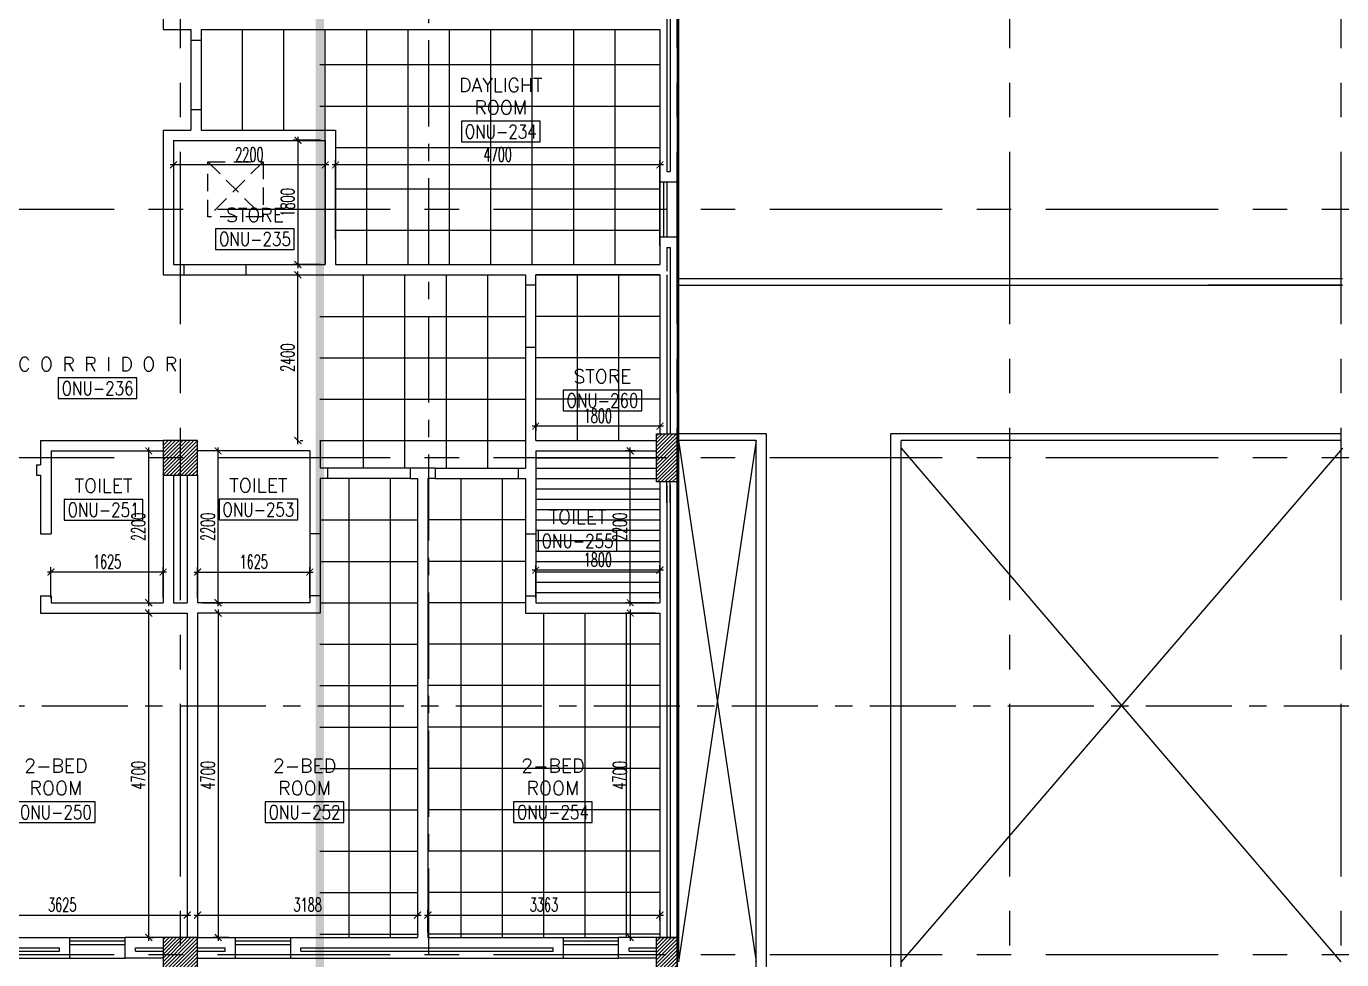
# Model space of a CAD drawing. Extents: x 88852.7 to 88945.7, y 39921.6 to 40001.1.
# Drawn here: x 88883.74 to 88902.8, y 39928.41 to 39941.93 of the extents above; entities that cross this region are included whole.
import ezdxf
from ezdxf.enums import TextEntityAlignment as Align

# ---------------------------------------------------------------- set-up
doc = ezdxf.new("R2010")
doc.units = 0
doc.header["$MEASUREMENT"] = 0
doc.header["$PDMODE"] = 34
for name, pattern in [('CENTER', [2, 1.25, -0.25, 0.25, -0.25]), ('CENTER2', [1.125, 0.75, -0.125, 0.125, -0.125]), ('CENTERX2', [4, 2.5, -0.5, 0.5, -0.5]), ('HIDDEN', [0.375, 0.25, -0.125])]:
    doc.linetypes.add(name, pattern=pattern)
doc.layers.get('0').update_dxf_attribs({"color": 4, "linetype": 'CONTINUOUS'})
doc.layers.get('DEFPOINTS').update_dxf_attribs({"linetype": 'CONTINUOUS'})
for name, color, linetype in [('AXES', 11, 'CENTERX2'), ('AXES1', 11, 'CENTER'), ('CEILING', 4, 'CONTINUOUS'), ('COL', 2, 'CONTINUOUS'), ('DIM', 4, 'CONTINUOUS'), ('EJ', 11, 'CONTINUOUS'), ('ELEV', 2, 'CONTINUOUS'), ('HAT', 11, 'CONTINUOUS'), ('INSUL', 4, 'CONTINUOUS'), ('RM-BOX', 11, 'CONTINUOUS'), ('RM-NAME', 11, 'CONTINUOUS'), ('RM-NO', 11, 'CONTINUOUS'), ('ROOF', 7, 'CONTINUOUS'), ('SHAFT', 4, 'CONTINUOUS'), ('WALL', 2, 'CONTINUOUS'), ('WIN', 3, 'CONTINUOUS')]:
    doc.layers.add(name, color=color, linetype=linetype)
doc.styles.add('ROMANS', font='ROMANS.shx', dxfattribs={"width": 0.6})
doc.dimstyles.new('STANDARD_IN', dxfattribs={"dimtxt": 0.2, "dimasz": 0.1, "dimexe": 0.07, "dimexo": 0.07, "dimgap": 0.05, "dimtad": 1, "dimdec": 0, "dimlfac": 1000, "dimzin": 0, "dimtxsty": 'ROMANS', "dimblk": 'ARCHTICK', "dimcen": 0.05, "dimdle": 0.05, "dimclrd": 4, "dimclre": 4, "dimclrt": 2, "dimazin": 3, "dimtfac": 1, "dimtdec": 0, "dimtmove": 0, "dimatfit": 3, "dimtolj": 1, "dimtzin": 0})

# ---------------------------------------------------------------- blocks, each defined once
blk = doc.blocks.new('_ARCHTICK')
at = {"color": 0, "linetype": 'BYBLOCK', "const_width": 0.15}
blk.add_lwpolyline([(-0.5, -0.5), (0.5, 0.5)], dxfattribs=at)
blk = doc.blocks.new('*D223')
at = {"layer": 'DEFPOINTS', "color": 0, "linetype": 'CONTINUOUS'}
for p in [(88888.07, 39940.28), (88887.674, 39938.48), (88888.07, 39938.48)]:
    blk.add_point(p, dxfattribs=at)
at = {"layer": 'DIM', "color": 4, "linetype": 'CONTINUOUS'}
for p, q in [((88888, 39940.28), (88887.604, 39940.28)), ((88887.674, 39940.33), (88887.674, 39938.43)), ((88888, 39938.48), (88887.604, 39938.48))]:
    blk.add_line(p, q, dxfattribs=at)
at = {"layer": 'DIM', "color": 4, "linetype": 'CONTINUOUS', "xscale": 0.1, "yscale": 0.1, "zscale": 0.1}
for p, rotation in [((88887.674, 39940.28), 90), ((88887.674, 39938.48), 270)]:
    blk.add_blockref('_ARCHTICK', p, dxfattribs=dict(at, rotation=rotation))
at = {"layer": 'DIM', "color": 2, "linetype": 'CONTINUOUS', "insert": (88887.524, 39939.38), "char_height": 0.2, "attachment_point": 5, "rotation": 90, "style": 'ROMANS'}
blk.add_mtext('\\A1;1800', dxfattribs=at)
blk = doc.blocks.new('*D222')
at = {"layer": 'DEFPOINTS', "color": 0, "linetype": 'CONTINUOUS'}
for p in [(88885.87, 39940.28), (88888.07, 39940.28), (88885.87, 39939.924)]:
    blk.add_point(p, dxfattribs=at)
at = {"layer": 'DIM', "color": 4, "linetype": 'CONTINUOUS'}
for p, q in [((88885.87, 39940.21), (88885.87, 39939.854)), ((88888.07, 39940.21), (88888.07, 39939.854)), ((88888.12, 39939.924), (88885.82, 39939.924))]:
    blk.add_line(p, q, dxfattribs=at)
at = {"layer": 'DIM', "color": 4, "linetype": 'CONTINUOUS', "xscale": 0.1, "yscale": 0.1, "zscale": 0.1, "rotation": 180}
blk.add_blockref('_ARCHTICK', (88885.87, 39939.924), dxfattribs=at)
at = {"layer": 'DIM', "color": 4, "linetype": 'CONTINUOUS', "xscale": 0.1, "yscale": 0.1, "zscale": 0.1}
blk.add_blockref('_ARCHTICK', (88888.07, 39939.924), dxfattribs=at)
at = {"layer": 'DIM', "color": 2, "linetype": 'CONTINUOUS', "insert": (88886.97, 39940.074), "char_height": 0.2, "attachment_point": 5, "style": 'ROMANS'}
blk.add_mtext('\\A1;2200', dxfattribs=at)
blk = doc.blocks.new('*D221')
at = {"layer": 'DEFPOINTS', "color": 0, "linetype": 'CONTINUOUS'}
for p in [(88888.22, 39939.924), (88888.22, 39938.777), (88892.92, 39938.68)]:
    blk.add_point(p, dxfattribs=at)
at = {"layer": 'DIM', "color": 4, "linetype": 'CONTINUOUS'}
for p, q in [((88888.22, 39938.847), (88888.22, 39939.994)), ((88892.92, 39938.75), (88892.92, 39939.994)), ((88892.97, 39939.924), (88888.17, 39939.924))]:
    blk.add_line(p, q, dxfattribs=at)
at = {"layer": 'DIM', "color": 4, "linetype": 'CONTINUOUS', "xscale": 0.1, "yscale": 0.1, "zscale": 0.1, "rotation": 180}
blk.add_blockref('_ARCHTICK', (88888.22, 39939.924), dxfattribs=at)
at = {"layer": 'DIM', "color": 4, "linetype": 'CONTINUOUS', "xscale": 0.1, "yscale": 0.1, "zscale": 0.1}
blk.add_blockref('_ARCHTICK', (88892.92, 39939.924), dxfattribs=at)
at = {"layer": 'DIM', "color": 2, "linetype": 'CONTINUOUS', "insert": (88890.57, 39940.074), "char_height": 0.2, "attachment_point": 5, "style": 'ROMANS'}
blk.add_mtext('\\A1;4700', dxfattribs=at)
blk = doc.blocks.new('*D220')
at = {"layer": 'DEFPOINTS', "color": 0, "linetype": 'CONTINUOUS'}
for p in [(88887.638, 39938.33), (88887.674, 39938.33), (88887.638, 39935.93)]:
    blk.add_point(p, dxfattribs=at)
at = {"layer": 'DIM', "color": 4, "linetype": 'CONTINUOUS'}
for p, q in [((88887.674, 39935.88), (88887.674, 39938.38)), ((88887.708, 39938.33), (88887.744, 39938.33)), ((88887.708, 39935.93), (88887.744, 39935.93))]:
    blk.add_line(p, q, dxfattribs=at)
at = {"layer": 'DIM', "color": 4, "linetype": 'CONTINUOUS', "xscale": 0.1, "yscale": 0.1, "zscale": 0.1}
for p, rotation in [((88887.674, 39938.33), 90), ((88887.674, 39935.93), 270)]:
    blk.add_blockref('_ARCHTICK', p, dxfattribs=dict(at, rotation=rotation))
at = {"layer": 'DIM', "color": 2, "linetype": 'CONTINUOUS', "insert": (88887.524, 39937.13), "char_height": 0.2, "attachment_point": 5, "rotation": 90, "style": 'ROMANS'}
blk.add_mtext('\\A1;2400', dxfattribs=at)
blk = doc.blocks.new('*D219')
at = {"layer": 'DEFPOINTS', "color": 0, "linetype": 'CONTINUOUS'}
for p in [(88891.12, 39936.26), (88891.12, 39936.139), (88892.92, 39936.26)]:
    blk.add_point(p, dxfattribs=at)
at = {"layer": 'DIM', "color": 4, "linetype": 'CONTINUOUS'}
for p, q in [((88892.97, 39936.139), (88891.07, 39936.139)), ((88891.12, 39936.19), (88891.12, 39936.069)), ((88892.92, 39936.19), (88892.92, 39936.069))]:
    blk.add_line(p, q, dxfattribs=at)
at = {"layer": 'DIM', "color": 4, "linetype": 'CONTINUOUS', "xscale": 0.1, "yscale": 0.1, "zscale": 0.1, "rotation": 180}
blk.add_blockref('_ARCHTICK', (88891.12, 39936.139), dxfattribs=at)
at = {"layer": 'DIM', "color": 4, "linetype": 'CONTINUOUS', "xscale": 0.1, "yscale": 0.1, "zscale": 0.1}
blk.add_blockref('_ARCHTICK', (88892.92, 39936.139), dxfattribs=at)
at = {"layer": 'DIM', "color": 2, "linetype": 'CONTINUOUS', "insert": (88892.02, 39936.289), "char_height": 0.2, "attachment_point": 5, "style": 'ROMANS'}
blk.add_mtext('\\A1;1800', dxfattribs=at)
blk = doc.blocks.new('*D218')
at = {"layer": 'DEFPOINTS', "color": 0, "linetype": 'CONTINUOUS'}
for p in [(88891.12, 39934.054), (88891.12, 39933.58), (88892.92, 39933.58)]:
    blk.add_point(p, dxfattribs=at)
at = {"layer": 'DIM', "color": 4, "linetype": 'CONTINUOUS'}
for p, q in [((88892.97, 39934.054), (88891.07, 39934.054)), ((88891.12, 39933.65), (88891.12, 39934.124)), ((88892.92, 39933.65), (88892.92, 39934.124))]:
    blk.add_line(p, q, dxfattribs=at)
at = {"layer": 'DIM', "color": 4, "linetype": 'CONTINUOUS', "xscale": 0.1, "yscale": 0.1, "zscale": 0.1, "rotation": 180}
blk.add_blockref('_ARCHTICK', (88891.12, 39934.054), dxfattribs=at)
at = {"layer": 'DIM', "color": 4, "linetype": 'CONTINUOUS', "xscale": 0.1, "yscale": 0.1, "zscale": 0.1}
blk.add_blockref('_ARCHTICK', (88892.92, 39934.054), dxfattribs=at)
at = {"layer": 'DIM', "color": 2, "linetype": 'CONTINUOUS', "insert": (88892.02, 39934.204), "char_height": 0.2, "attachment_point": 5, "style": 'ROMANS'}
blk.add_mtext('\\A1;1800', dxfattribs=at)
blk = doc.blocks.new('*D217')
at = {"layer": 'DEFPOINTS', "color": 0, "linetype": 'CONTINUOUS'}
for p in [(88892.489, 39935.78), (88892.63, 39935.78), (88892.92, 39933.58)]:
    blk.add_point(p, dxfattribs=at)
at = {"layer": 'DIM', "color": 4, "linetype": 'CONTINUOUS'}
for p, q in [((88892.56, 39935.78), (88892.419, 39935.78)), ((88892.489, 39933.53), (88892.489, 39935.83)), ((88892.85, 39933.58), (88892.419, 39933.58))]:
    blk.add_line(p, q, dxfattribs=at)
at = {"layer": 'DIM', "color": 4, "linetype": 'CONTINUOUS', "xscale": 0.1, "yscale": 0.1, "zscale": 0.1}
for p, rotation in [((88892.489, 39935.78), 90), ((88892.489, 39933.58), 270)]:
    blk.add_blockref('_ARCHTICK', p, dxfattribs=dict(at, rotation=rotation))
at = {"layer": 'DIM', "color": 2, "linetype": 'CONTINUOUS', "insert": (88892.339, 39934.68), "char_height": 0.2, "attachment_point": 5, "rotation": 90, "style": 'ROMANS'}
blk.add_mtext('\\A1;2200', dxfattribs=at)
blk = doc.blocks.new('*D216')
at = {"layer": 'DEFPOINTS', "color": 0, "linetype": 'CONTINUOUS'}
for p in [(88892.92, 39933.43), (88892.489, 39928.73), (88892.595, 39928.73)]:
    blk.add_point(p, dxfattribs=at)
at = {"layer": 'DIM', "color": 4, "linetype": 'CONTINUOUS'}
for p, q in [((88892.489, 39933.48), (88892.489, 39928.68)), ((88892.85, 39933.43), (88892.419, 39933.43)), ((88892.525, 39928.73), (88892.419, 39928.73))]:
    blk.add_line(p, q, dxfattribs=at)
at = {"layer": 'DIM', "color": 4, "linetype": 'CONTINUOUS', "xscale": 0.1, "yscale": 0.1, "zscale": 0.1}
for p, rotation in [((88892.489, 39933.43), 90), ((88892.489, 39928.73), 270)]:
    blk.add_blockref('_ARCHTICK', p, dxfattribs=dict(at, rotation=rotation))
at = {"layer": 'DIM', "color": 2, "linetype": 'CONTINUOUS', "insert": (88892.339, 39931.08), "char_height": 0.2, "attachment_point": 5, "rotation": 90, "style": 'ROMANS'}
blk.add_mtext('\\A1;4700', dxfattribs=at)
blk = doc.blocks.new('*D215')
at = {"layer": 'DEFPOINTS', "color": 0, "linetype": 'CONTINUOUS'}
for p in [(88892.92, 39929.055), (88892.92, 39928.905), (88889.558, 39928.73)]:
    blk.add_point(p, dxfattribs=at)
at = {"layer": 'DIM', "color": 4, "linetype": 'CONTINUOUS'}
for p, q in [((88889.558, 39928.8), (88889.558, 39929.125)), ((88892.92, 39928.975), (88892.92, 39929.125)), ((88889.508, 39929.055), (88892.97, 39929.055))]:
    blk.add_line(p, q, dxfattribs=at)
at = {"layer": 'DIM', "color": 4, "linetype": 'CONTINUOUS', "xscale": 0.1, "yscale": 0.1, "zscale": 0.1, "rotation": 180}
blk.add_blockref('_ARCHTICK', (88889.558, 39929.055), dxfattribs=at)
at = {"layer": 'DIM', "color": 4, "linetype": 'CONTINUOUS', "xscale": 0.1, "yscale": 0.1, "zscale": 0.1}
blk.add_blockref('_ARCHTICK', (88892.92, 39929.055), dxfattribs=at)
at = {"layer": 'DIM', "color": 2, "linetype": 'CONTINUOUS', "insert": (88891.239, 39929.205), "char_height": 0.2, "attachment_point": 5, "style": 'ROMANS'}
blk.add_mtext('\\A1;3363', dxfattribs=at)
blk = doc.blocks.new('*D214')
at = {"layer": 'DEFPOINTS', "color": 0, "linetype": 'CONTINUOUS'}
for p in [(88886.22, 39929.277), (88889.408, 39929.277), (88889.408, 39929.055)]:
    blk.add_point(p, dxfattribs=at)
at = {"layer": 'DIM', "color": 4, "linetype": 'CONTINUOUS'}
for p, q in [((88886.22, 39929.207), (88886.22, 39928.985)), ((88889.408, 39929.207), (88889.408, 39928.985)), ((88886.17, 39929.055), (88889.458, 39929.055))]:
    blk.add_line(p, q, dxfattribs=at)
at = {"layer": 'DIM', "color": 4, "linetype": 'CONTINUOUS', "xscale": 0.1, "yscale": 0.1, "zscale": 0.1, "rotation": 180}
blk.add_blockref('_ARCHTICK', (88886.22, 39929.055), dxfattribs=at)
at = {"layer": 'DIM', "color": 4, "linetype": 'CONTINUOUS', "xscale": 0.1, "yscale": 0.1, "zscale": 0.1}
blk.add_blockref('_ARCHTICK', (88889.408, 39929.055), dxfattribs=at)
at = {"layer": 'DIM', "color": 2, "linetype": 'CONTINUOUS', "insert": (88887.814, 39929.205), "char_height": 0.2, "attachment_point": 5, "style": 'ROMANS'}
blk.add_mtext('\\A1;3188', dxfattribs=at)
blk = doc.blocks.new('*D213')
at = {"layer": 'DEFPOINTS', "color": 0, "linetype": 'CONTINUOUS'}
for p in [(88886.742, 39933.43), (88886.517, 39928.73), (88886.742, 39928.73)]:
    blk.add_point(p, dxfattribs=at)
at = {"layer": 'DIM', "color": 4, "linetype": 'CONTINUOUS'}
for p, q in [((88886.517, 39933.48), (88886.517, 39928.68)), ((88886.672, 39933.43), (88886.447, 39933.43)), ((88886.672, 39928.73), (88886.447, 39928.73))]:
    blk.add_line(p, q, dxfattribs=at)
at = {"layer": 'DIM', "color": 4, "linetype": 'CONTINUOUS', "xscale": 0.1, "yscale": 0.1, "zscale": 0.1}
for p, rotation in [((88886.517, 39933.43), 90), ((88886.517, 39928.73), 270)]:
    blk.add_blockref('_ARCHTICK', p, dxfattribs=dict(at, rotation=rotation))
at = {"layer": 'DIM', "color": 2, "linetype": 'CONTINUOUS', "insert": (88886.367, 39931.08), "char_height": 0.2, "attachment_point": 5, "rotation": 90, "style": 'ROMANS'}
blk.add_mtext('\\A1;4700', dxfattribs=at)
blk = doc.blocks.new('*D212')
at = {"layer": 'DEFPOINTS', "color": 0, "linetype": 'CONTINUOUS'}
for p in [(88887.845, 39934.025), (88886.22, 39933.58), (88887.845, 39933.58)]:
    blk.add_point(p, dxfattribs=at)
at = {"layer": 'DIM', "color": 4, "linetype": 'CONTINUOUS'}
for p, q in [((88886.22, 39933.65), (88886.22, 39934.095)), ((88887.845, 39933.65), (88887.845, 39934.095)), ((88886.17, 39934.025), (88887.895, 39934.025))]:
    blk.add_line(p, q, dxfattribs=at)
at = {"layer": 'DIM', "color": 4, "linetype": 'CONTINUOUS', "xscale": 0.1, "yscale": 0.1, "zscale": 0.1, "rotation": 180}
blk.add_blockref('_ARCHTICK', (88886.22, 39934.025), dxfattribs=at)
at = {"layer": 'DIM', "color": 4, "linetype": 'CONTINUOUS', "xscale": 0.1, "yscale": 0.1, "zscale": 0.1}
blk.add_blockref('_ARCHTICK', (88887.845, 39934.025), dxfattribs=at)
at = {"layer": 'DIM', "color": 2, "linetype": 'CONTINUOUS', "insert": (88887.033, 39934.175), "char_height": 0.2, "attachment_point": 5, "style": 'ROMANS'}
blk.add_mtext('\\A1;1625', dxfattribs=at)
blk = doc.blocks.new('*D211')
at = {"layer": 'DEFPOINTS', "color": 0, "linetype": 'CONTINUOUS'}
for p in [(88886.517, 39935.78), (88886.536, 39935.78), (88886.22, 39933.58)]:
    blk.add_point(p, dxfattribs=at)
at = {"layer": 'DIM', "color": 4, "linetype": 'CONTINUOUS'}
for p, q in [((88886.466, 39935.78), (88886.447, 39935.78)), ((88886.517, 39933.53), (88886.517, 39935.83)), ((88886.29, 39933.58), (88886.587, 39933.58))]:
    blk.add_line(p, q, dxfattribs=at)
at = {"layer": 'DIM', "color": 4, "linetype": 'CONTINUOUS', "xscale": 0.1, "yscale": 0.1, "zscale": 0.1}
for p, rotation in [((88886.517, 39935.78), 90), ((88886.517, 39933.58), 270)]:
    blk.add_blockref('_ARCHTICK', p, dxfattribs=dict(at, rotation=rotation))
at = {"layer": 'DIM', "color": 2, "linetype": 'CONTINUOUS', "insert": (88886.367, 39934.68), "char_height": 0.2, "attachment_point": 5, "rotation": 90, "style": 'ROMANS'}
blk.add_mtext('\\A1;2200', dxfattribs=at)
blk = doc.blocks.new('*D210')
at = {"layer": 'DEFPOINTS', "color": 0, "linetype": 'CONTINUOUS'}
for p in [(88884.095, 39934.025), (88884.095, 39933.58), (88885.72, 39933.58)]:
    blk.add_point(p, dxfattribs=at)
at = {"layer": 'DIM', "color": 4, "linetype": 'CONTINUOUS'}
for p, q in [((88884.095, 39933.65), (88884.095, 39934.095)), ((88885.72, 39933.65), (88885.72, 39934.095)), ((88885.77, 39934.025), (88884.045, 39934.025))]:
    blk.add_line(p, q, dxfattribs=at)
at = {"layer": 'DIM', "color": 4, "linetype": 'CONTINUOUS', "xscale": 0.1, "yscale": 0.1, "zscale": 0.1, "rotation": 180}
blk.add_blockref('_ARCHTICK', (88884.095, 39934.025), dxfattribs=at)
at = {"layer": 'DIM', "color": 4, "linetype": 'CONTINUOUS', "xscale": 0.1, "yscale": 0.1, "zscale": 0.1}
blk.add_blockref('_ARCHTICK', (88885.72, 39934.025), dxfattribs=at)
at = {"layer": 'DIM', "color": 2, "linetype": 'CONTINUOUS', "insert": (88884.908, 39934.175), "char_height": 0.2, "attachment_point": 5, "style": 'ROMANS'}
blk.add_mtext('\\A1;1625', dxfattribs=at)
blk = doc.blocks.new('*D209')
at = {"layer": 'DEFPOINTS', "color": 0, "linetype": 'CONTINUOUS'}
for p in [(88885.393, 39935.78), (88885.512, 39935.78), (88885.393, 39933.58)]:
    blk.add_point(p, dxfattribs=at)
at = {"layer": 'DIM', "color": 4, "linetype": 'CONTINUOUS'}
for p, q in [((88885.463, 39935.78), (88885.582, 39935.78)), ((88885.512, 39933.53), (88885.512, 39935.83)), ((88885.463, 39933.58), (88885.582, 39933.58))]:
    blk.add_line(p, q, dxfattribs=at)
at = {"layer": 'DIM', "color": 4, "linetype": 'CONTINUOUS', "xscale": 0.1, "yscale": 0.1, "zscale": 0.1}
for p, rotation in [((88885.512, 39935.78), 90), ((88885.512, 39933.58), 270)]:
    blk.add_blockref('_ARCHTICK', p, dxfattribs=dict(at, rotation=rotation))
at = {"layer": 'DIM', "color": 2, "linetype": 'CONTINUOUS', "insert": (88885.362, 39934.68), "char_height": 0.2, "attachment_point": 5, "rotation": 90, "style": 'ROMANS'}
blk.add_mtext('\\A1;2200', dxfattribs=at)
blk = doc.blocks.new('*D208')
at = {"layer": 'DEFPOINTS', "color": 0, "linetype": 'CONTINUOUS'}
for p in [(88885.445, 39933.43), (88885.512, 39933.43), (88885.445, 39928.73)]:
    blk.add_point(p, dxfattribs=at)
at = {"layer": 'DIM', "color": 4, "linetype": 'CONTINUOUS'}
for p, q in [((88885.512, 39928.68), (88885.512, 39933.48)), ((88885.515, 39933.43), (88885.582, 39933.43)), ((88885.515, 39928.73), (88885.582, 39928.73))]:
    blk.add_line(p, q, dxfattribs=at)
at = {"layer": 'DIM', "color": 4, "linetype": 'CONTINUOUS', "xscale": 0.1, "yscale": 0.1, "zscale": 0.1}
for p, rotation in [((88885.512, 39933.43), 90), ((88885.512, 39928.73), 270)]:
    blk.add_blockref('_ARCHTICK', p, dxfattribs=dict(at, rotation=rotation))
at = {"layer": 'DIM', "color": 2, "linetype": 'CONTINUOUS', "insert": (88885.362, 39931.08), "char_height": 0.2, "attachment_point": 5, "rotation": 90, "style": 'ROMANS'}
blk.add_mtext('\\A1;4700', dxfattribs=at)
blk = doc.blocks.new('*D207')
at = {"layer": 'DEFPOINTS', "color": 0, "linetype": 'CONTINUOUS'}
for p in [(88882.445, 39929.302), (88886.07, 39929.302), (88886.07, 39929.055)]:
    blk.add_point(p, dxfattribs=at)
at = {"layer": 'DIM', "color": 4, "linetype": 'CONTINUOUS'}
for p, q in [((88882.445, 39929.232), (88882.445, 39928.985)), ((88886.07, 39929.232), (88886.07, 39928.985)), ((88882.395, 39929.055), (88886.12, 39929.055))]:
    blk.add_line(p, q, dxfattribs=at)
at = {"layer": 'DIM', "color": 4, "linetype": 'CONTINUOUS', "xscale": 0.1, "yscale": 0.1, "zscale": 0.1, "rotation": 180}
blk.add_blockref('_ARCHTICK', (88882.445, 39929.055), dxfattribs=at)
at = {"layer": 'DIM', "color": 4, "linetype": 'CONTINUOUS', "xscale": 0.1, "yscale": 0.1, "zscale": 0.1}
blk.add_blockref('_ARCHTICK', (88886.07, 39929.055), dxfattribs=at)
at = {"layer": 'DIM', "color": 2, "linetype": 'CONTINUOUS', "insert": (88884.258, 39929.205), "char_height": 0.2, "attachment_point": 5, "style": 'ROMANS'}
blk.add_mtext('\\A1;3625', dxfattribs=at)
blk = doc.blocks.new('C-300')
at = {"layer": 'HAT', "linetype": 'BYBLOCK', "ltscale": 0.3}
h = blk.add_hatch(dxfattribs=at)
h.set_pattern_fill('ANSI31', color=8, scale=300, style=0)
h.set_pattern_definition([(45, (-258496.182, -82361.005), (-26.5165043, 26.5165043), [])])
h.paths.add_polyline_path([(300, 500), (0, 500), (0, 250), (300, 250)])
h.paths.add_polyline_path([(300, 250), (0, 250), (0, 0), (300, 0)])
at = {"layer": 'COL'}
blk.add_lwpolyline([(0, 500), (300, 500), (300, 0), (0, 0)], close=True, dxfattribs=at)
blk = doc.blocks.new('C11')
at = {"layer": 'HAT'}
h = blk.add_hatch(dxfattribs=at)
h.set_pattern_fill('ANSI31', color=256, scale=300, style=0)
h.set_pattern_definition([(45, (-248556.182, -75061.005), (-26.5165043, 26.5165043), [])])
h.paths.add_polyline_path([(300, 700), (0, 700), (0, 350), (300, 350)])
h.paths.add_polyline_path([(300, 350), (0, 350), (0, 0), (300, 0)])
at = {"layer": 'COL'}
blk.add_lwpolyline([(300, 700), (300, 0), (0, 0), (0, 700)], close=True, dxfattribs=at)
blk = doc.blocks.new('RM1')
at = {"layer": 'RM-BOX'}
blk.add_lwpolyline([(570, -200), (-570, -200), (-570, -500), (570, -500)], close=True, dxfattribs=at)
at = {"layer": 'RM-NAME', "style": 'ROMANS'}
blk.add_attdef('ROOMNAME1', text='', height=200, dxfattribs=at).set_placement((0, 324), align=Align.MIDDLE)
blk = doc.blocks.new('COL50')
at = {"layer": 'COL'}
blk.add_lwpolyline([(-250, 250), (-250, -250), (250, -250), (250, 250)], close=True, dxfattribs=at)
blk = doc.blocks.new('*X30')
at = {"color": 0}
for p, q in [((203886, 125450), (204386, 125950)), ((203889, 125506), (204333, 125950)), ((203889, 125559), (204279, 125950)), ((203889, 125612), (204226, 125950)), ((203889, 125665), (204173, 125950)), ((203889, 125718), (204120, 125950)), ((203889, 125771), (204067, 125950)), ((203889, 125824), (204014, 125950)), ((203889, 125877), (203961, 125950)), ((203889, 125930), (203908, 125950)), ((203939, 125450), (204389, 125900)), ((203992, 125450), (204389, 125847)), ((204045, 125450), (204389, 125794)), ((204098, 125450), (204389, 125741)), ((204151, 125450), (204389, 125688)), ((204204, 125450), (204389, 125635)), ((204257, 125450), (204389, 125582)), ((204310, 125450), (204389, 125528)), ((204363, 125450), (204389, 125475))]:
    blk.add_line(p, q, dxfattribs=at)
blk = doc.blocks.new('*X31')
at = {"color": 0}
for p, q in [((203889, 118293), (204345, 118750)), ((203889, 118346), (204292, 118750)), ((203889, 118399), (204239, 118750)), ((203889, 118452), (204186, 118750)), ((203889, 118505), (204133, 118750)), ((203889, 118558), (204080, 118750)), ((203889, 118611), (204027, 118750)), ((203889, 118665), (203974, 118750)), ((203889, 118718), (203921, 118750)), ((203898, 118250), (204389, 118740)), ((203951, 118250), (204389, 118687)), ((204004, 118250), (204389, 118634)), ((204057, 118250), (204389, 118581)), ((204110, 118250), (204389, 118528)), ((204163, 118250), (204389, 118475)), ((204216, 118250), (204389, 118422)), ((204269, 118250), (204389, 118369)), ((204322, 118250), (204389, 118316)), ((204375, 118250), (204389, 118263))]:
    blk.add_line(p, q, dxfattribs=at)

msp = doc.modelspace()

# ---------------------------------------------------------------- linework, layer by layer
at = {"layer": 'AXES'}
for p, q in [((88885.9703, 39921.6153), (88885.9703, 40000.4279)), ((88897.9903, 39921.6153), (88897.9903, 40000.4279)), ((88893.1703, 39921.6153), (88893.1703, 40000.0779)), ((88893.1903, 39921.6153), (88893.1903, 40000.0779)), ((88902.7903, 39921.6153), (88902.7903, 40000.0779)), ((88945.0103, 39939.2796), (88876.9703, 39939.2796)), ((88945.0103, 39935.6796), (88876.9703, 39935.6796)), ((88945.0103, 39928.4796), (88876.9703, 39928.4796))]:
    msp.add_line(p, q, dxfattribs=at)
at = {"layer": 'AXES1'}
for p, q in [((88889.5703, 39928.4796), (88889.5703, 39987.2996)), ((88935.2103, 39932.0796), (88874.5703, 39932.0796)), ((88935.2103, 39932.0796), (88892.9203, 39932.0796))]:
    msp.add_line(p, q, dxfattribs=at)
at = {"layer": 'CEILING', "linetype": 'BYBLOCK', "ltscale": 0.3}
for p, q in [((88886.8703, 39940.4296), (88886.8703, 39941.8846)), ((88887.4703, 39940.4296), (88887.4703, 39941.8846)), ((88888.0703, 39938.4796), (88888.0703, 39941.8846)), ((88888.6703, 39938.4796), (88888.6703, 39941.8846)), ((88889.2703, 39938.4796), (88889.2703, 39941.8846)), ((88889.8703, 39938.4796), (88889.8703, 39941.8846)), ((88890.4703, 39938.4796), (88890.4703, 39941.8846)), ((88891.0703, 39938.4796), (88891.0703, 39941.8846)), ((88891.6703, 39938.4796), (88891.6703, 39941.8846)), ((88892.2703, 39938.4796), (88892.2703, 39941.8846)), ((88892.9203, 39941.3721), (88887.9892, 39941.3721)), ((88892.9203, 39940.7721), (88887.9892, 39940.7721)), ((88892.9203, 39940.1721), (88888.2203, 39940.1721)), ((88892.9203, 39939.5721), (88888.2203, 39939.5721)), ((88892.9203, 39938.9721), (88888.2203, 39938.9721)), ((88888.6203, 39938.3296), (88888.6203, 39935.5296)), ((88889.2203, 39938.3296), (88889.2203, 39935.5296)), ((88889.8203, 39938.3296), (88889.8203, 39935.5296)), ((88890.4203, 39938.3296), (88890.4203, 39935.5296)), ((88887.9892, 39937.7296), (88890.9703, 39937.7296)), ((88887.9892, 39937.1296), (88890.9703, 39937.1296)), ((88887.9892, 39936.5296), (88890.9703, 39936.5296)), ((88887.9892, 39935.9296), (88890.9703, 39935.9296)), ((88891.1203, 39935.6796), (88892.8703, 39935.6796)), ((88888.414, 39928.7296), (88888.414, 39935.3796)), ((88889.014, 39928.7296), (88889.014, 39935.3796)), ((88890.0328, 39935.3796), (88890.0328, 39928.7296)), ((88890.6328, 39935.3796), (88890.6328, 39928.7296)), ((88891.1203, 39935.5296), (88892.8703, 39935.5296)), ((88891.1203, 39935.3796), (88892.8703, 39935.3796)), ((88891.1203, 39935.2296), (88892.9203, 39935.2296)), ((88891.1203, 39935.0796), (88892.9203, 39935.0796)), ((88891.1203, 39934.9296), (88892.9203, 39934.9296)), ((88887.9953, 39934.7796), (88889.4078, 39934.7796)), ((88890.9703, 39934.7796), (88889.5578, 39934.7796)), ((88891.1203, 39934.7796), (88892.9203, 39934.7796)), ((88891.1203, 39934.6296), (88892.9203, 39934.6296)), ((88891.1203, 39934.4796), (88892.9203, 39934.4796)), ((88891.1203, 39934.3296), (88892.9203, 39934.3296)), ((88887.9953, 39934.1796), (88889.4078, 39934.1796)), ((88890.9703, 39934.1796), (88889.5578, 39934.1796)), ((88891.1203, 39934.1796), (88892.9203, 39934.1796)), ((88891.1203, 39934.0296), (88892.9203, 39934.0296)), ((88891.1203, 39933.8796), (88892.9203, 39933.8796)), ((88891.1203, 39933.7296), (88892.9203, 39933.7296)), ((88887.9953, 39933.5796), (88889.4078, 39933.5796)), ((88890.9703, 39933.5796), (88889.5578, 39933.5796)), ((88891.2328, 39933.4296), (88891.2328, 39928.7296)), ((88891.8328, 39933.4296), (88891.8328, 39928.7296)), ((88892.4328, 39933.4296), (88892.4328, 39928.7296)), ((88887.9892, 39932.9796), (88889.4078, 39932.9796)), ((88892.9078, 39932.9796), (88889.5578, 39932.9796)), ((88887.9892, 39932.3796), (88889.4078, 39932.3796)), ((88892.9078, 39932.3796), (88889.5578, 39932.3796)), ((88887.9892, 39931.7796), (88889.4078, 39931.7796)), ((88892.9078, 39931.7796), (88889.5578, 39931.7796)), ((88887.9892, 39931.1796), (88889.4078, 39931.1796)), ((88892.9078, 39931.1796), (88889.5578, 39931.1796)), ((88887.9892, 39930.5796), (88889.4078, 39930.5796)), ((88892.9078, 39930.5796), (88889.5578, 39930.5796)), ((88887.9892, 39929.9796), (88889.4078, 39929.9796)), ((88892.9078, 39929.9796), (88889.5578, 39929.9796)), ((88887.9892, 39929.3796), (88889.4078, 39929.3796)), ((88892.9078, 39929.3796), (88889.5578, 39929.3796)), ((88887.9892, 39928.7796), (88889.4203, 39928.7796)), ((88892.9203, 39928.7796), (88889.5703, 39928.7796))]:
    msp.add_line(p, q, dxfattribs=at)
at = {"layer": 'CEILING', "linetype": 'CONTINUOUS'}
for p, q in [((88891.7203, 39938.3296), (88891.7203, 39935.9296)), ((88892.3203, 39938.3296), (88892.3203, 39935.9296)), ((88892.9203, 39937.7296), (88891.1203, 39937.7296)), ((88892.9203, 39937.1296), (88891.1203, 39937.1296)), ((88892.9203, 39936.5296), (88891.1203, 39936.5296))]:
    msp.add_line(p, q, dxfattribs=at)
at = {"layer": 'COL'}
for p, q in [((88893.1703, 39928.7296), (88892.8703, 39928.7296)), ((88893.1703, 39928.2296), (88893.1703, 39928.7296))]:
    msp.add_line(p, q, dxfattribs=at)
msp.add_lwpolyline([(88885.7203, 39928.7296), (88885.7203, 39928.2296), (88886.2203, 39928.2296), (88886.2203, 39928.7296)], close=True, dxfattribs=at)
at = {"layer": 'DEFPOINTS', "color": 0, "linetype": 'CONTINUOUS'}
msp.add_line((88902.8103, 39938.1796), (88900.8616, 39938.1796), dxfattribs=at)
at = {"layer": 'EJ'}
for p, q in [((88893.1703, 39938.1796), (88893.1703, 39936.0796)), ((88893.1903, 39938.1796), (88893.1903, 39936.0796))]:
    msp.add_line(p, q, dxfattribs=at)
at = {"layer": 'ELEV', "linetype": 'CENTER2', "const_width": 0.12}
msp.add_lwpolyline([(88887.9892, 39926.1604), (88887.9892, 39989.6996)], dxfattribs=at)
at = {"layer": 'INSUL'}
for p, q in [((88893.0203, 39942.4796), (88893.0203, 39939.8296)), ((88893.0703, 39942.4796), (88893.0703, 39939.8296)), ((88893.0203, 39939.8296), (88893.0703, 39939.8296)), ((88893.0203, 39938.7296), (88893.0703, 39938.7296)), ((88893.0203, 39938.7296), (88893.0203, 39938.3826)), ((88893.0703, 39938.7296), (88893.0703, 39938.3326)), ((88893.0203, 39938.3296), (88893.0203, 39936.0296)), ((88893.0703, 39938.3296), (88893.0703, 39936.0296)), ((88893.0203, 39935.0296), (88893.0203, 39935.3296)), ((88893.0203, 39935.2796), (88893.0203, 39928.7296)), ((88893.0703, 39935.0296), (88893.0703, 39935.3296)), ((88893.0703, 39935.2796), (88893.0703, 39928.7296)), ((88893.0203, 39933.9296), (88893.0203, 39928.7296)), ((88893.0703, 39933.9296), (88893.0703, 39928.7296)), ((88880.5236, 39928.5796), (88884.2203, 39928.5796)), ((88880.5236, 39928.5296), (88884.2203, 39928.5296)), ((88884.2203, 39928.5296), (88884.2203, 39928.5796)), ((88885.3203, 39928.5296), (88885.3203, 39928.5796)), ((88885.3203, 39928.5796), (88885.7203, 39928.5796)), ((88885.3203, 39928.5296), (88885.7203, 39928.5296)), ((88886.2203, 39928.5796), (88886.6169, 39928.5796)), ((88886.2203, 39928.5296), (88886.6169, 39928.5296)), ((88886.6169, 39928.5296), (88886.6169, 39928.5796)), ((88887.7169, 39928.5796), (88891.3703, 39928.5796)), ((88887.7169, 39928.5296), (88887.7169, 39928.5796)), ((88887.7169, 39928.5296), (88891.3703, 39928.5296)), ((88891.3703, 39928.5296), (88891.3703, 39928.5796)), ((88892.4736, 39928.5796), (88892.8703, 39928.5796)), ((88892.4736, 39928.5296), (88892.4736, 39928.5796)), ((88892.4736, 39928.5296), (88892.8703, 39928.5296))]:
    msp.add_line(p, q, dxfattribs=at)
at = {"layer": 'ROOF'}
for p, q in [((88893.1903, 39949.7296), (88893.1903, 39936.0796)), ((88893.1903, 39938.2796), (88902.8103, 39938.2796)), ((88893.1903, 39938.1796), (88902.8103, 39938.1796)), ((88894.4653, 39936.0296), (88893.1703, 39936.0296)), ((88893.1903, 39936.0796), (88893.1903, 39928.4296)), ((88894.4653, 39925.9946), (88894.4653, 39936.0296)), ((88896.2653, 39925.9946), (88896.2653, 39936.0296)), ((88902.7903, 39936.0296), (88896.2653, 39936.0296)), ((88894.3153, 39935.9296), (88893.1703, 39935.9296)), ((88894.3153, 39925.9946), (88894.3153, 39935.9296)), ((88896.4153, 39925.9946), (88896.4153, 39935.9296)), ((88902.7903, 39935.9296), (88896.4153, 39935.9296))]:
    msp.add_line(p, q, dxfattribs=at)
at = {"layer": 'ROOF', "color": 9}
msp.add_line((88893.1903, 39936.0796), (88893.1903, 39928.4296), dxfattribs=at)
at = {"layer": 'SHAFT', "color": 97, "linetype": 'HIDDEN'}
for p, q in [((88887.1703, 39939.9696), (88886.3703, 39939.1696)), ((88886.3703, 39939.9696), (88887.1703, 39939.1696))]:
    msp.add_line(p, q, dxfattribs=at)
at = {"layer": 'SHAFT'}
for p, q in [((88893.1903, 39935.9296), (88894.3153, 39928.3796)), ((88894.3153, 39935.9296), (88893.1904, 39928.3796)), ((88902.8103, 39935.8196), (88896.4153, 39928.3796)), ((88896.4153, 39935.8196), (88902.7901, 39928.3796))]:
    msp.add_line(p, q, dxfattribs=at)
at = {"layer": 'SHAFT', "color": 97, "linetype": 'HIDDEN'}
msp.add_lwpolyline([(88886.3703, 39939.9696), (88887.1703, 39939.9696), (88887.1703, 39939.1696), (88886.3703, 39939.1696)], close=True, dxfattribs=at)
at = {"layer": 'WALL', "linetype": 'BYBLOCK'}
for p, q in [((88885.7203, 39943.9846), (88885.7203, 39941.8846)), ((88893.1703, 39943.6796), (88893.1703, 39939.6796)), ((88885.7203, 39941.8846), (88886.1203, 39941.8846)), ((88886.1203, 39941.8846), (88886.1203, 39941.7241)), ((88886.2703, 39941.8846), (88892.9203, 39941.8846)), ((88886.2703, 39941.8846), (88886.2703, 39941.7241)), ((88892.9203, 39941.8846), (88892.9203, 39939.6796)), ((88886.1203, 39941.7241), (88886.1203, 39940.4296)), ((88886.2703, 39941.7241), (88886.1203, 39941.7241)), ((88886.2703, 39941.7241), (88886.2703, 39940.4296)), ((88886.2703, 39940.7241), (88886.1203, 39940.7241)), ((88885.7203, 39940.4296), (88885.7203, 39938.3296)), ((88885.7203, 39940.4296), (88886.1203, 39940.4296)), ((88885.7203, 39940.4296), (88885.7203, 39938.3296)), ((88886.2703, 39940.4296), (88888.2203, 39940.4296)), ((88888.2203, 39940.4296), (88888.2203, 39938.4796)), ((88885.8703, 39940.2796), (88885.8703, 39938.4796)), ((88885.8703, 39940.2796), (88888.0703, 39940.2796)), ((88888.0703, 39940.2796), (88888.0703, 39938.4796)), ((88892.9203, 39939.6796), (88893.1703, 39939.6796)), ((88892.9203, 39938.8796), (88892.9203, 39938.4796)), ((88892.9203, 39938.8796), (88893.1703, 39938.8796)), ((88893.1703, 39938.8796), (88893.1703, 39938.3296)), ((88893.1669, 39938.7296), (88893.1703, 39938.7296)), ((88885.8703, 39938.4796), (88886.0203, 39938.4796)), ((88885.8703, 39938.4796), (88886.0203, 39938.4796)), ((88886.0203, 39938.4796), (88888.0703, 39938.4796)), ((88886.0203, 39938.4796), (88886.0203, 39938.3296)), ((88886.9203, 39938.4796), (88888.0703, 39938.4796)), ((88886.9203, 39938.4796), (88886.9203, 39938.3296)), ((88888.2203, 39938.4796), (88892.9203, 39938.4796)), ((88885.7203, 39938.3296), (88886.0203, 39938.3296)), ((88886.0203, 39938.3296), (88890.9703, 39938.3296)), ((88891.1203, 39938.3296), (88892.9203, 39938.3296)), ((88893.1703, 39936.0296), (88893.1703, 39936.0296)), ((88884.0953, 39935.7796), (88885.7203, 39935.7796)), ((88887.8453, 39935.7796), (88886.2203, 39935.7796)), ((88889.664, 39935.5296), (88889.3015, 39935.5296)), ((88889.3015, 39935.3796), (88889.4078, 39935.3796)), ((88889.664, 39935.3796), (88889.5578, 39935.3796)), ((88892.9203, 39935.3296), (88892.9203, 39933.5796)), ((88893.1703, 39935.3296), (88893.1703, 39928.4296)), ((88883.9453, 39934.5796), (88884.0953, 39934.5796)), ((88887.9953, 39934.5796), (88887.8453, 39934.5796)), ((88883.9453, 39933.6796), (88884.0953, 39933.6796)), ((88887.9953, 39933.6796), (88887.8453, 39933.6796)), ((88884.0953, 39933.5796), (88885.7203, 39933.5796)), ((88887.8453, 39933.5796), (88886.2203, 39933.5796)), ((88883.9453, 39933.4296), (88886.0703, 39933.4296)), ((88887.9953, 39933.4296), (88886.2203, 39933.4296)), ((88892.9203, 39933.4296), (88892.9203, 39928.7296))]:
    msp.add_line(p, q, dxfattribs=at)
at = {"layer": 'WALL'}
for p, q in [((88890.9703, 39938.3296), (88890.9703, 39938.1796)), ((88891.1203, 39938.1796), (88891.1203, 39938.3296)), ((88892.9203, 39938.3296), (88891.1203, 39938.3296)), ((88892.9203, 39938.3296), (88892.9203, 39936.0296)), ((88893.1703, 39938.3296), (88893.1703, 39936.0296)), ((88890.9703, 39938.1796), (88890.9703, 39935.5296)), ((88891.1203, 39938.1796), (88890.9703, 39938.1796)), ((88891.1203, 39935.9296), (88891.1203, 39938.1796)), ((88891.1203, 39937.2796), (88890.9703, 39937.2796)), ((88893.1703, 39936.0296), (88893.1703, 39936.0796)), ((88893.1703, 39936.0296), (88893.1703, 39936.0796)), ((88883.9453, 39935.9296), (88883.9453, 39935.5796)), ((88883.9453, 39935.9296), (88885.7203, 39935.9296)), ((88884.0953, 39935.7796), (88884.0953, 39934.5796)), ((88887.8453, 39935.7796), (88887.8453, 39933.6796)), ((88887.9953, 39935.9296), (88887.9892, 39935.9296)), ((88887.9953, 39935.9296), (88887.9953, 39935.5296)), ((88891.1203, 39935.9296), (88892.8669, 39935.9296)), ((88891.1203, 39935.7796), (88891.1203, 39933.6796)), ((88891.1203, 39935.7796), (88892.8703, 39935.7796)), ((88883.8828, 39935.5796), (88883.8828, 39935.4296)), ((88883.8828, 39935.5796), (88883.9453, 39935.5796)), ((88883.8828, 39935.4296), (88883.9453, 39935.4296)), ((88883.9453, 39935.4296), (88883.9453, 39934.5796)), ((88885.7203, 39935.4296), (88885.7203, 39933.5796)), ((88885.8703, 39935.4296), (88885.8703, 39933.5796)), ((88886.0703, 39935.4296), (88886.0703, 39933.5796)), ((88886.2203, 39935.4296), (88886.2203, 39933.5796)), ((88889.3015, 39935.5296), (88887.9953, 39935.5296)), ((88889.3015, 39935.3796), (88887.9953, 39935.3796)), ((88887.9953, 39935.3796), (88887.9953, 39933.6796)), ((88888.1015, 39935.5296), (88888.1015, 39935.3796)), ((88889.3015, 39935.5296), (88889.3015, 39935.3796)), ((88889.4078, 39935.3796), (88889.4078, 39928.7296)), ((88889.5578, 39935.3796), (88889.5578, 39928.7296)), ((88889.664, 39935.5296), (88889.664, 39935.3796)), ((88889.664, 39935.5296), (88890.9703, 39935.5296)), ((88889.664, 39935.3796), (88890.9703, 39935.3796)), ((88890.864, 39935.5296), (88890.864, 39935.3796)), ((88890.9703, 39935.3796), (88890.9703, 39933.6796)), ((88892.9203, 39935.3296), (88892.9203, 39934.8796)), ((88893.1703, 39928.7296), (88893.1703, 39935.3296)), ((88893.1703, 39935.3296), (88893.1703, 39934.8796)), ((88893.1703, 39928.7296), (88893.1703, 39935.3296)), ((88890.9703, 39934.5796), (88891.1203, 39934.5796)), ((88892.9203, 39934.0796), (88892.9203, 39933.6796)), ((88893.1703, 39934.0796), (88893.1703, 39928.7296)), ((88893.1703, 39934.0796), (88893.1703, 39928.7296)), ((88883.9453, 39933.6796), (88883.9453, 39933.4296)), ((88884.0953, 39933.6796), (88884.0953, 39933.5796)), ((88887.8453, 39933.6796), (88887.8453, 39933.5796)), ((88887.9953, 39933.6796), (88887.9953, 39933.4296)), ((88890.9703, 39933.6796), (88890.9703, 39933.4296)), ((88890.9703, 39933.6796), (88891.1203, 39933.6796)), ((88891.1203, 39933.6796), (88891.1203, 39933.5796)), ((88891.1203, 39933.6796), (88891.1203, 39933.5796)), ((88885.8703, 39933.5796), (88886.0703, 39933.5796)), ((88891.1203, 39933.5796), (88892.9203, 39933.5796)), ((88891.9703, 39933.5796), (88892.9203, 39933.5796)), ((88886.0703, 39933.4296), (88886.0703, 39928.7296)), ((88886.2203, 39933.4296), (88886.2203, 39928.7296)), ((88890.9703, 39933.4296), (88892.9203, 39933.4296)), ((88882.4486, 39928.7296), (88884.3703, 39928.7296)), ((88884.3703, 39928.4296), (88884.3703, 39928.7296)), ((88885.7203, 39928.7296), (88885.1703, 39928.7296)), ((88885.1703, 39928.4296), (88885.1703, 39928.7296)), ((88886.1902, 39928.7296), (88886.7703, 39928.7296)), ((88886.7703, 39928.4296), (88886.7703, 39928.7296)), ((88887.5703, 39928.7296), (88889.4078, 39928.7296)), ((88887.5703, 39928.4296), (88887.5703, 39928.7296)), ((88889.5578, 39928.7296), (88891.5203, 39928.7296)), ((88891.5203, 39928.4296), (88891.5203, 39928.7296)), ((88892.3203, 39928.4296), (88892.3203, 39928.7296)), ((88892.8703, 39928.7296), (88892.3203, 39928.7296)), ((88880.3703, 39928.4296), (88884.3703, 39928.4296)), ((88885.7203, 39928.4296), (88885.1703, 39928.4296)), ((88886.2203, 39928.4296), (88886.7703, 39928.4296)), ((88887.5703, 39928.4296), (88891.5203, 39928.4296)), ((88892.8703, 39928.4296), (88892.3203, 39928.4296))]:
    msp.add_line(p, q, dxfattribs=at)
at = {"layer": 'WIN'}
for p, q in [((88892.9203, 39939.6796), (88892.9203, 39938.8796)), ((88892.9703, 39939.6796), (88892.9703, 39938.8796)), ((88893.0203, 39939.6796), (88893.0203, 39938.8796)), ((88893.1703, 39939.6796), (88893.1703, 39938.8796)), ((88884.3703, 39928.7296), (88885.1703, 39928.7296)), ((88886.7703, 39928.7296), (88887.5703, 39928.7296)), ((88891.5203, 39928.7296), (88892.3203, 39928.7296)), ((88884.3703, 39928.6796), (88885.1703, 39928.6796)), ((88884.3703, 39928.6296), (88885.1703, 39928.6296)), ((88886.7703, 39928.6796), (88887.5703, 39928.6796)), ((88886.7703, 39928.6296), (88887.5703, 39928.6296)), ((88891.5203, 39928.6796), (88892.3203, 39928.6796)), ((88891.5203, 39928.6296), (88892.3203, 39928.6296)), ((88884.3703, 39928.4296), (88885.1703, 39928.4296)), ((88886.7703, 39928.4296), (88887.5703, 39928.4296)), ((88891.5203, 39928.4296), (88892.3203, 39928.4296))]:
    msp.add_line(p, q, dxfattribs=at)

# ---------------------------------------------------------------- block references
at = {"layer": 'COL', "xscale": 0.001, "yscale": 0.001, "zscale": 0.001}
for name, p in [('C11', (88892.8703, 39935.3296)), ('COL50', (88885.9703, 39935.6796)), ('COL50', (88885.9703, 39935.6796))]:
    msp.add_blockref(name, p, dxfattribs=at)
at = {"layer": 'COL', "color": 62, "linetype": 'CONTINUOUS', "xscale": 0.001, "yscale": 0.001, "zscale": 0.001}
msp.add_blockref('C-300', (88892.8703, 39928.2296), dxfattribs=at)
at = {"layer": 'HAT', "xscale": 0.001, "yscale": 0.001, "zscale": 0.001}
for name, p in [('*X30', (88681.8317, 39809.9798)), ('*X31', (88681.8317, 39809.9799))]:
    msp.add_blockref(name, p, dxfattribs=at)
at = {"layer": 'RM-NO'}
ref = msp.add_blockref('RM1', (88890.6128, 39940.7567), dxfattribs=dict(at, xscale=0.001, yscale=0.001, zscale=0.001))
ref.add_attrib('ROOMNO', 'ONU-234', dxfattribs={"height": 0.2, "style": 'ROMANS', "width": 0.8}).set_placement((88890.6128, 39940.4067), align=Align.MIDDLE)
ref.add_attrib('ROOMNAME2', 'ROOM', dxfattribs={"layer": 'RM-NAME', "height": 0.2, "style": 'ROMANS'}).set_placement((88890.6128, 39940.7567), align=Align.MIDDLE)
ref.add_attrib('ROOMNAME1', 'DAYLIGHT', dxfattribs={"layer": 'RM-NAME', "height": 0.2, "style": 'ROMANS'}).set_placement((88890.6128, 39941.0805), align=Align.MIDDLE)
ref = msp.add_blockref('RM1', (88887.0511, 39939.1995), dxfattribs=dict(at, xscale=0.001, yscale=0.001, zscale=0.001))
ref.add_attrib('ROOMNO', 'ONU-235', dxfattribs={"height": 0.2, "style": 'ROMANS', "width": 0.8}).set_placement((88887.0511, 39938.8495), align=Align.MIDDLE)
ref.add_attrib('ROOMNAME2', 'STORE', dxfattribs={"layer": 'RM-NAME', "height": 0.2, "style": 'ROMANS'}).set_placement((88887.0511, 39939.1995), align=Align.MIDDLE)
ref = msp.add_blockref('RM1', (88884.7703, 39937.037), dxfattribs=dict(at, xscale=0.001, yscale=0.001, zscale=0.001))
ref.add_attrib('ROOMNO', 'ONU-236', dxfattribs={"height": 0.2, "style": 'ROMANS', "width": 0.8}).set_placement((88884.7703, 39936.687), align=Align.MIDDLE)
ref.add_attrib('ROOMNAME2', 'C O R R I D O R', dxfattribs={"layer": 'RM-NAME', "height": 0.2, "style": 'ROMANS'}).set_placement((88884.7703, 39937.037), align=Align.MIDDLE)
ref = msp.add_blockref('RM1', (88892.0868, 39936.8611), dxfattribs=dict(at, xscale=0.001, yscale=0.001, zscale=0.001))
ref.add_attrib('ROOMNO', 'ONU-260', dxfattribs={"height": 0.2, "style": 'ROMANS', "width": 0.8}).set_placement((88892.0868, 39936.5111), align=Align.MIDDLE)
ref.add_attrib('ROOMNAME2', 'STORE', dxfattribs={"layer": 'RM-NAME', "height": 0.2, "style": 'ROMANS'}).set_placement((88892.0868, 39936.8611), align=Align.MIDDLE)
ref = msp.add_blockref('RM1', (88884.8566, 39935.2772), dxfattribs=dict(at, xscale=0.001, yscale=0.001, zscale=0.001))
ref.add_attrib('ROOMNO', 'ONU-251', dxfattribs={"height": 0.2, "style": 'ROMANS', "width": 0.8}).set_placement((88884.8566, 39934.9272), align=Align.MIDDLE)
ref.add_attrib('ROOMNAME2', 'TOILET', dxfattribs={"layer": 'RM-NAME', "height": 0.2, "style": 'ROMANS'}).set_placement((88884.8566, 39935.2772), align=Align.MIDDLE)
ref = msp.add_blockref('RM1', (88887.1005, 39935.28), dxfattribs=dict(at, xscale=0.001, yscale=0.001, zscale=0.001))
ref.add_attrib('ROOMNO', 'ONU-253', dxfattribs={"height": 0.2, "style": 'ROMANS', "width": 0.8}).set_placement((88887.1005, 39934.93), align=Align.MIDDLE)
ref.add_attrib('ROOMNAME2', 'TOILET', dxfattribs={"layer": 'RM-NAME', "height": 0.2, "style": 'ROMANS'}).set_placement((88887.1005, 39935.28), align=Align.MIDDLE)
ref = msp.add_blockref('RM1', (88891.7265, 39934.8251), dxfattribs=dict(at, xscale=0.001, yscale=0.001, zscale=0.001))
ref.add_attrib('ROOMNO', 'ONU-255', dxfattribs={"height": 0.2, "style": 'ROMANS', "width": 0.8}).set_placement((88891.7265, 39934.4751), align=Align.MIDDLE)
ref.add_attrib('ROOMNAME2', 'TOILET', dxfattribs={"layer": 'RM-NAME', "height": 0.2, "style": 'ROMANS'}).set_placement((88891.7265, 39934.8251), align=Align.MIDDLE)
ref = msp.add_blockref('RM1', (88884.1661, 39930.8948), dxfattribs=dict(at, xscale=0.001, yscale=0.001, zscale=0.001))
ref.add_attrib('ROOMNO', 'ONU-250', dxfattribs={"height": 0.2, "style": 'ROMANS', "width": 0.8}).set_placement((88884.1661, 39930.5448), align=Align.MIDDLE)
ref.add_attrib('ROOMNAME2', 'ROOM', dxfattribs={"layer": 'RM-NAME', "height": 0.2, "style": 'ROMANS'}).set_placement((88884.1661, 39930.8948), align=Align.MIDDLE)
ref.add_attrib('ROOMNAME1', '2-BED', dxfattribs={"layer": 'RM-NAME', "height": 0.2, "style": 'ROMANS'}).set_placement((88884.1661, 39931.2186), align=Align.MIDDLE)
ref = msp.add_blockref('RM1', (88887.7701, 39930.8948), dxfattribs=dict(at, xscale=0.001, yscale=0.001, zscale=0.001))
ref.add_attrib('ROOMNO', 'ONU-252', dxfattribs={"height": 0.2, "style": 'ROMANS', "width": 0.8}).set_placement((88887.7701, 39930.5448), align=Align.MIDDLE)
ref.add_attrib('ROOMNAME2', 'ROOM', dxfattribs={"layer": 'RM-NAME', "height": 0.2, "style": 'ROMANS'}).set_placement((88887.7701, 39930.8948), align=Align.MIDDLE)
ref.add_attrib('ROOMNAME1', '2-BED', dxfattribs={"layer": 'RM-NAME', "height": 0.2, "style": 'ROMANS'}).set_placement((88887.7701, 39931.2186), align=Align.MIDDLE)
ref = msp.add_blockref('RM1', (88891.3688, 39930.8948), dxfattribs=dict(at, xscale=0.001, yscale=0.001, zscale=0.001))
ref.add_attrib('ROOMNO', 'ONU-254', dxfattribs={"height": 0.2, "style": 'ROMANS', "width": 0.8}).set_placement((88891.3688, 39930.5448), align=Align.MIDDLE)
ref.add_attrib('ROOMNAME2', 'ROOM', dxfattribs={"layer": 'RM-NAME', "height": 0.2, "style": 'ROMANS'}).set_placement((88891.3688, 39930.8948), align=Align.MIDDLE)
ref.add_attrib('ROOMNAME1', '2-BED', dxfattribs={"layer": 'RM-NAME', "height": 0.2, "style": 'ROMANS'}).set_placement((88891.3688, 39931.2186), align=Align.MIDDLE)

# ---------------------------------------------------------------- dimensions: what is measured, and where the dimension line sits
at = {"layer": 'DIM', "color": 0, "linetype": 'CONTINUOUS'}
for base, p1, p2, picture, middle in [((88887.6738, 39938.4796), (88888.0703, 39940.2796), (88888.0703, 39938.4796), '*D223', (88887.5238, 39939.3796)), ((88887.6738, 39938.3296), (88887.6377, 39935.9296), (88887.6377, 39938.3296), '*D220', (88887.5238, 39937.1296)), ((88885.5125, 39935.7796), (88885.3933, 39933.5796), (88885.3933, 39935.7796), '*D209', (88885.3625, 39934.6796)), ((88886.5168, 39935.7796), (88886.2203, 39933.5796), (88886.5364, 39935.7796), '*D211', (88886.3668, 39934.6796)), ((88892.489, 39935.7796), (88892.9203, 39933.5796), (88892.6303, 39935.7796), '*D217', (88892.339, 39934.6796)), ((88885.5125, 39933.4296), (88885.4453, 39928.7296), (88885.4453, 39933.4296), '*D208', (88885.3625, 39931.0796)), ((88886.5168, 39928.7296), (88886.7415, 39933.4296), (88886.7415, 39928.7296), '*D213', (88886.3668, 39931.0796)), ((88892.489, 39928.7296), (88892.9203, 39933.4296), (88892.5953, 39928.7296), '*D216', (88892.339, 39931.0796))]:
    dim = msp.add_linear_dim(base=base, p1=p1, p2=p2, angle=90, dimstyle='STANDARD_IN', dxfattribs=at)
    dim.commit()
    dim.dimension.update_dxf_attribs({"geometry": picture, "text_midpoint": middle})
for base, p1, p2, picture, middle in [((88885.8703, 39939.9239), (88888.0703, 39940.2796), (88885.8703, 39940.2796), '*D222', (88886.9703, 39940.0739)), ((88888.2203, 39939.9239), (88892.9203, 39938.6796), (88888.2203, 39938.7769), '*D221', (88890.5703, 39940.0739)), ((88891.1203, 39936.1392), (88892.9203, 39936.2596), (88891.1203, 39936.2596), '*D219', (88892.0203, 39936.2892)), ((88884.0953, 39934.0249), (88885.7203, 39933.5796), (88884.0953, 39933.5796), '*D210', (88884.9078, 39934.1749)), ((88887.8453, 39934.0249), (88886.2203, 39933.5796), (88887.8453, 39933.5796), '*D212', (88887.0328, 39934.1749)), ((88891.1203, 39934.0542), (88892.9203, 39933.5796), (88891.1203, 39933.5796), '*D218', (88892.0203, 39934.2042)), ((88886.0703, 39929.0554), (88882.4453, 39929.3017), (88886.0703, 39929.3017), '*D207', (88884.2578, 39929.2054)), ((88889.4077584497, 39929.0554152952), (88886.2202584497, 39929.2767793354), (88889.4077584497, 39929.2767793354), '*D214', (88887.8140084497, 39929.2054152952)), ((88892.9202584497, 39929.0554152952), (88889.5577584498, 39928.7295624405), (88892.9202584497, 39928.9047742364), '*D215', (88891.2390084497, 39929.2054152952))]:
    dim = msp.add_linear_dim(base=base, p1=p1, p2=p2, dimstyle='STANDARD_IN', dxfattribs=at)
    dim.commit()
    dim.dimension.update_dxf_attribs({"geometry": picture, "text_midpoint": middle})

doc.saveas('drawing.dxf')
